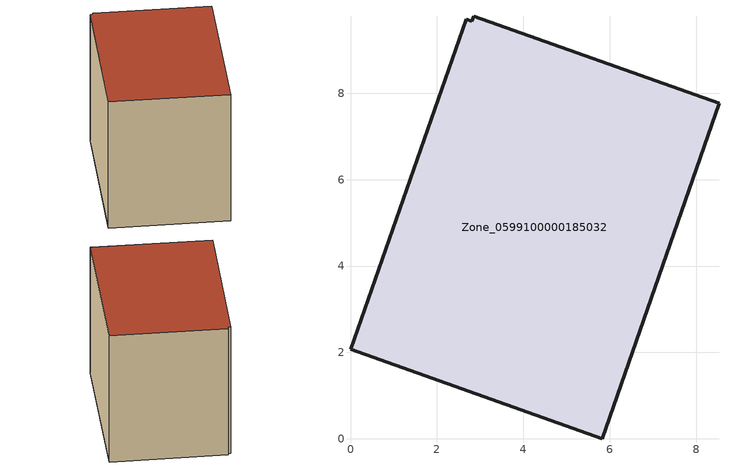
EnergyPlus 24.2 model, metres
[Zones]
Zone_0599100000185032
 floor ground (C_G): 2.85,9.79 8.53,7.77 5.83,0 0,2.07 2.68,9.71 2.8,9.66 z0.55
 wall outside (C_F): 5.83,0 8.53,7.77 2.85,9.79 2.8,9.66 2.68,9.71 0,2.07 5.83,0 z0.55:8.1
 roof outside (C_R): 8.53,7.77 2.85,9.79 2.8,9.66 2.68,9.71 0,2.07 5.83,0 z8.1
[BUILDING]
Pand.0599100000185032: North Axis=0; Terrain=City; Loads Convergence Tolerance Value=0.04; Temperature Convergence Tolerance Value=0.4; Solar Distribution=FullExterior; Maximum Number of Warmup Days=25; Minimum Number of Warmup Days=1
[Site:Location]
Rotterdam.The.Hague.AP_ZH_NLD Design_Conditions: Latitude=51.96; Longitude=4.45; Time Zone=1; Elevation=-4.5
[SITE:GROUNDTEMPERATURE:BUILDINGSURFACE]
18, 18, 18, 18, 18, 18, 18, 18, 18, 18, 18, 18
[MATERIAL] Thermal Absorptance=0.9; Solar Absorptance=0.7; Visible Absorptance=0.7
Name | Roughness | Thickness | Conductivity | Density | Specific Heat
G.TI.1965-1974 | MediumSmooth | 0.15 | 0.882353 | 540 | 1210
F.TI.1965-1974 | Rough | 0.3 | 0.697674 | 1920 | 840
R.TI.1965-1974 | MediumRough | 0.2 | 0.232558 | 1500 | 1000
[CONSTRUCTION]
C_G: G.TI.1965-1974
C_F: F.TI.1965-1974
C_R: R.TI.1965-1974
[ZONE]
Zone_0599100000185032: Type=1; Multiplier=1; Ceiling Height=Autocalculate; Volume=Autocalculate; Floor Area=autocalculate; Part of Total Floor Area=Yes
[ZONEINFILTRATION:DESIGNFLOWRATE]
Infil_Zone_0599100000185032: Zone or ZoneList or Space or SpaceList=Zone_0599100000185032; Schedule=AlwaysOn; Design Flow Rate Calculation Method=Flow/Area; Flow Rate per Floor Area=0.003; Constant Term Coefficient=1; Temperature Term Coefficient=0; Velocity Term Coefficient=0; Velocity Squared Term Coefficient=0
[HVACTEMPLATE:ZONE:IDEALLOADSAIRSYSTEM]
Zone_0599100000185032: Maximum Heating Supply Air Temperature=50; Minimum Cooling Supply Air Temperature=13; Maximum Heating Supply Air Humidity Ratio=0.0156; Minimum Cooling Supply Air Humidity Ratio=0.0077; Heating Limit=NoLimit; Cooling Limit=NoLimit; Dehumidification Control Type=ConstantSensibleHeatRatio; Cooling Sensible Heat Ratio=0.7; Dehumidification Setpoint=60; Humidification Control Type=None; Humidification Setpoint=30; Outdoor Air Method=None; Outdoor Air Flow Rate per Person=0.00944; Outdoor Air Flow Rate per Zone Floor Area=0; Outdoor Air Flow Rate per Zone=0; Demand Controlled Ventilation Type=None; Outdoor Air Economizer Type=NoEconomizer; Heat Recovery Type=None; Sensible Heat Recovery Effectiveness=0.7; Latent Heat Recovery Effectiveness=0.65
[ZONECONTROL:THERMOSTAT]
ThermostatControl_Zone_0599100000185032: Zone or ZoneList=Zone_0599100000185032; Control Type Schedule=DualSetpointControlType; Control 1=Thermostat_Zone_0599100000185032; Temperature Difference Between Cutout And Setpoint=0
[THERMOSTATSETPOINT:DUALSETPOINT]
Thermostat_Zone_0599100000185032: Heating Setpoint Temperature Schedule=HeatingSetpoint_Zone_0599100000185032; Cooling Setpoint Temperature Schedule=CoolingSetpoint_Zone_0599100000185032
[SCHEDULE:COMPACT]
HeatingSetpoint_Zone_0599100000185032: Through: 12/31, For: AllDays, Until: 24:00, 21
CoolingSetpoint_Zone_0599100000185032: Through: 12/31, For: AllDays, Until: 24:00, 24
DualSetpointControlType: Through: 12/31, For: AllDays, Until: 24:00, 4
AlwaysOn: Through: 12/31, For: AllDays, Until: 24:00, 1
